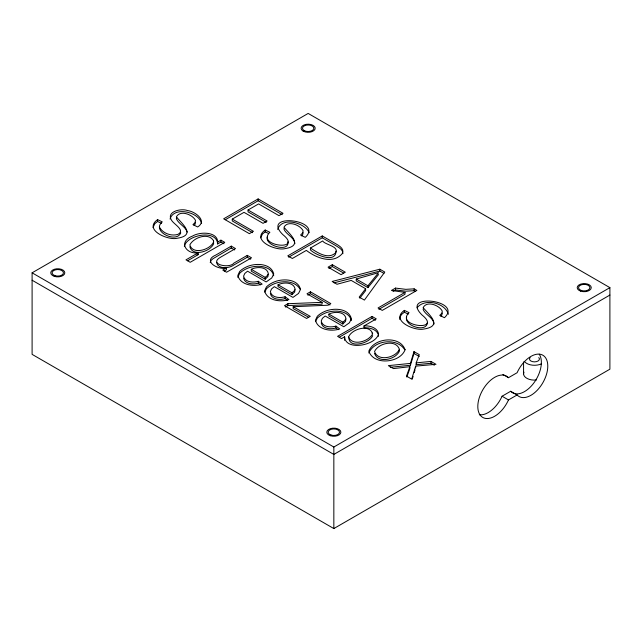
<?xml version="1.0" encoding="UTF-8"?>
<svg xmlns="http://www.w3.org/2000/svg" width="642" height="642" viewBox="0 0 642 642"><rect width="100%" height="100%" fill="white"/><g stroke="black" fill="none" stroke-linecap="round" stroke-linejoin="round"><path stroke-width="0.96" d="M213.593 242.708L213.593 243.88C210.183 251.712 192.664 256.993 189.847 246.745M170.074 219.05C173.773 205.873 199.253 212.053 201.612 223.504M277.689 229.451C281.533 216.418 304.934 222.477 309.195 232.717M342.924 253.694C343.141 249.353 338.318 247.314 335.252 245.308L322.252 237.805L288.643 257.209M378.387 336.352C379.912 328.56 370.217 325.221 363.974 325.967L363.974 327.821C369.319 327.484 376.308 329.001 378.363 334.594C374.88 345.749 345.292 350.981 344.626 336.785L341.504 338.591L337.572 336.328L372.039 316.426L376.276 318.873L363.974 325.967M210.231 262.642L210.961 260.572L212.975 258.702L231.28 247.981L234.667 249.939M344.473 340.348L344.626 336.785M223.986 243.767L220.936 242.01L217.598 243.936C219.412 231.361 200.288 231.425 192.688 235.991C177.73 241.601 186.044 254.569 198.201 252.796L198.201 254.649L187.608 260.764M217.598 243.936C216.932 229.098 186.918 234.779 184.342 246.263M195.513 222.252L194.975 224.507L194.101 225.519M303.128 232.653L302.591 234.916L301.716 235.919M442.282 312.999L441.752 315.254L440.877 316.265M159.385 226.963C162.546 233.343 171.342 236.513 178.027 234.322C185.578 230.277 173.99 224.339 171.711 220.495C165.556 211.627 181.373 208.016 187.504 210.568C194.711 211.29 207.831 220.704 197.664 226.963L192.961 224.628L194.975 222.662L195.513 220.399C192.552 214.412 179.937 209.661 176.357 216.916C183.251 224.836 196.051 235.437 176.911 238.318C167.915 240.477 143.158 229.812 157.579 219.62L162.257 221.883C150.966 231.353 176.486 243.719 180.771 232.821M284.069 228.464L283.973 229.17C286.372 234.852 294.205 237.155 294.911 243.655M216.595 262.345C217.831 269.48 229.25 268.525 233.913 264.953L247.29 257.225L250.677 259.183M153.021 227.477L154.85 223.633L157.579 221.474L157.579 219.62M260.636 237.877L262.466 234.033L265.194 231.874L265.194 230.021L269.873 232.284C255.725 246.143 303.843 251.592 282.881 234.659C260.034 212.277 324.443 219.508 305.279 237.363L300.576 235.028L302.591 233.062L303.128 230.799C300.167 224.812 287.552 220.062 283.973 227.316C290.866 235.237 303.666 245.838 284.526 248.719C275.53 250.878 250.773 240.212 265.194 230.021M348.863 337.556C348.879 349.16 369.88 343.221 372.689 335.678M390.256 367.296L410.431 365.258L410.431 363.404L413.986 351.615L419.274 354.665L416.193 362.874L416.193 364.728L430.959 363.268L434.329 365.21M410.431 365.258L413.986 353.461L413.986 351.615M416.193 362.874L430.959 361.414L436.014 364.327L415.631 366.133L411.707 379.125L406.506 376.124L409.869 366.694L393.458 368.596L388.33 365.635L410.431 363.404M412.26 379.125L413.103 376.34M414.226 372.625L415.069 369.848M237.797 277.328L239.667 273.323A27.55 15.906 0 0 1 246.889 268.573C255.38 264.713 271.012 264.913 273.741 275.779M264.801 292.102L266.446 288.788A27.55 15.906 0 0 1 273.669 284.037C282.103 280.353 295.208 280.442 300.199 289.365M315.655 321.457L317.3 318.151A27.55 15.906 0 0 1 324.523 313.4C333.013 309.532 348.646 309.733 351.375 320.599M368.829 352.996C374.238 340.011 397.061 337.531 404.693 349.657M406.835 377.047L409.869 368.548L409.869 366.694M176.727 217.389L176.357 218.77C178.789 224.114 185.329 226.417 187.223 232.099M423.503 308.136L423.134 309.516C425.534 315.198 433.366 317.501 434.072 324.001M416.193 364.728L416.473 364.078M267.513 236.529C263.541 245.38 289.935 253.068 287.841 241.737M406.675 316.867C403.609 325.711 426.448 333.046 427.379 322.814M417.067 307.791C424.739 297.864 445.018 302.735 448.389 314.251M365.627 288.74L359.207 297.085L364.407 300.087L384.767 272.048L379.855 269.207L332.147 281.469L336.994 284.262L351.214 280.418L365.627 288.74L365.627 290.593L359.793 298.185M367.93 287.632L367.93 285.778L378.579 272.657L356.246 279.037L356.246 280.891L367.93 287.632L378.579 274.511M265.21 279.214L265.21 277.36L267.249 275.667L268.332 273.709C267.152 266.446 256.527 266.558 251.263 269.311L251.263 271.165L265.21 279.214L267.891 276.574L268.26 274.327M291.99 294.678L291.99 292.824L294.028 291.131L295.111 289.173C293.932 281.902 283.307 282.023 278.042 284.775L278.042 286.629L291.99 294.678L294.67 292.03L295.039 289.783M342.844 324.033L342.844 322.18L344.882 320.486L345.966 318.528C344.786 311.266 334.161 311.378 328.897 314.131L328.897 315.984L342.844 324.033L345.524 321.393L345.894 319.146M404.348 310.367C389.935 320.559 414.692 331.224 423.688 329.065C442.828 326.184 430.02 315.575 423.134 307.662C426.713 300.408 439.329 305.151 442.282 311.145L441.752 313.4L439.738 315.374L444.433 317.71C463.604 299.846 399.196 292.624 422.043 314.997C443.004 331.938 394.886 326.481 409.026 312.63L404.348 310.367L404.348 312.221L401.627 314.379L400.046 316.883L399.797 319.539M32.1 272.818L308.16 113.433L609.9 287.64L609.9 369.182L333.84 528.567L32.1 354.36L32.1 272.818L333.84 447.025L609.9 287.64M266.253 222.357L248.053 211.852L248.053 209.998L258.606 203.907L278.965 215.656L283.034 213.313L258.116 198.924L223.649 218.826L249.369 233.672L253.438 231.321L232.276 219.107L232.276 220.96L252.587 232.685M225.374 219.684L258.116 200.777L282.175 214.669M232.276 219.107L244.008 212.333L263.076 223.344L267.12 221.008L248.053 209.998M198.201 252.796L185.979 259.85L190.209 262.297L224.748 242.355L220.936 240.156L217.598 242.082M226.441 267.931L222.774 270.049L226.554 272.232L251.528 257.819L247.29 255.372L233.913 263.1C229.619 268.942 208.024 264.327 220.543 257.217L235.51 248.574L231.28 246.127L215.808 255.059C201.909 260.965 218.408 270.434 226.441 267.931L226.441 269.784L224.235 271.052M322.252 235.951L287.785 255.853L292.343 258.485L306.354 250.396C315.92 257.755 332.813 264.729 342.25 253.582C344.931 248.743 338.671 245.453 335.252 243.462L322.252 235.951L322.252 237.805M310.423 248.045L322.741 240.935C324.082 244.554 340.035 246.287 335.437 252.996C327.693 259.882 317.236 252.33 310.423 248.045L310.423 249.898C314.749 254.521 335.822 263.982 336.023 251.191M332.315 264.705L328.062 267.16L341.062 274.664L345.316 272.208L332.315 264.705L332.315 266.558L343.582 273.059M328.913 268.517L332.315 266.558M285.369 307.053L287.945 305.56L322.083 304.204L322.083 302.35L287.945 303.706L284.51 305.688L306.611 318.448L310.255 316.346L293.161 306.724L293.161 308.577L308.601 317.244M293.161 306.724L328.03 305.215L330.823 303.602L310.415 291.821L306.988 293.803L322.083 302.35M307.847 295.159L310.415 293.675L329.972 304.966M405.006 292.391L378.042 307.959L382.271 310.407L416.883 290.425L414.154 288.852L405.784 289.341L395.536 288.089L391.443 290.449L405.006 292.391L405.006 294.245L378.884 309.332M393.081 291.364L395.536 289.943L405.784 291.195L414.154 290.706L415.518 291.492M339.297 337.186L372.039 318.28L375.426 320.238M609.9 295.055L333.84 454.432L32.1 280.225M508.488 377.697L517.107 372.721A23.834 13.763 -60 0 1 542.129 354.849A23.834 13.763 -60 0 1 542.129 383.94A23.834 13.763 -60 0 1 517.107 394.958L508.488 399.934A23.834 13.763 -60 0 1 483.466 417.806A23.834 13.763 -60 0 1 483.466 388.715A23.834 13.763 -60 0 1 508.488 377.697L502.871 374.455M479.325 414.756A23.834 13.763 -60 0 0 502.068 396.226L510.687 391.259A23.834 13.763 -60 0 0 533.43 383.515A23.834 13.763 -60 0 0 539.248 354.199M334.057 282.825L379.855 271.06L383.948 273.428M258.317 281.284C253.293 282.857 244.907 282.4 243.575 276.164L244.779 273.476L247.547 271.189L266.173 281.934L271.775 277.962L273.741 273.925C271.012 263.06 255.38 262.859 246.889 266.719A27.55 15.906 0 0 0 239.667 271.478L237.797 275.474C240.413 285.249 253.775 286.958 262.153 284.125L258.317 281.284L258.317 283.138L260.62 284.839M258.317 283.138C253.293 284.711 244.907 284.254 243.575 278.018M285.096 296.748C280.072 298.313 271.686 297.856 270.354 291.628L271.558 288.94L274.327 286.645L292.953 297.398L298.554 293.418L300.52 289.39C297.792 278.516 282.159 278.323 273.669 282.183A27.55 15.906 0 0 0 266.446 286.934L264.576 290.938C267.184 300.705 280.554 302.414 288.932 299.581L285.096 296.748L285.096 298.602L287.399 300.304M285.096 298.602C280.072 300.167 271.686 299.71 270.354 293.482M335.951 326.104C330.919 327.677 322.541 327.219 321.209 320.992L322.412 318.296L325.181 316.008L343.807 326.754L349.409 322.782L351.375 318.753C348.646 307.879 333.013 307.678 324.523 311.547A27.55 15.906 0 0 0 317.3 316.297L315.423 320.294C318.039 330.068 331.408 331.778 339.787 328.945L335.951 326.104L335.951 327.958L338.254 329.659M335.951 327.958C330.919 329.531 322.541 329.073 321.209 322.846M196.917 254.705L198.201 254.649M265.194 231.874L268.308 233.383M404.348 312.221L408.248 314.107M157.579 221.474L161.471 223.36M356.246 279.037L367.93 285.778M510.687 391.259L517.107 394.958M502.068 396.226L508.488 399.934M413.986 353.461L419.274 356.519M251.263 269.311L265.21 277.36M278.042 284.775L291.99 292.824M328.897 314.131L342.844 322.18M371.959 332.997L372.32 333.487M374.543 353.405C377.889 363.749 395.673 359.689 399.38 351.182L399.26 349.954M523.567 361.96L523.567 373.821M430.959 361.414L430.959 363.268M415.631 366.133L415.631 367.986M414.154 288.852L414.154 290.706M395.536 288.089L395.536 289.943M379.855 269.207L379.855 271.06M372.039 316.426L372.039 318.28M333.84 447.025L333.84 528.567M310.415 291.821L310.415 293.675M287.945 303.706L287.945 305.56M258.116 198.924L258.116 200.777M247.29 255.372L247.29 257.225M231.28 246.127L231.28 247.981M220.936 240.156L220.936 242.01M536.359 380.016A10.898 6.292 0 0 1 523.944 372.191M541.471 363.813A10.898 6.292 0 0 1 525.028 362.136M538.79 357.554A4.992 2.881 0 0 1 534.465 361.879A4.992 2.881 0 0 1 530.14 357.554M213.593 240.854L213.593 242.026C210.183 249.858 192.664 255.139 189.847 244.891C193.627 237.371 208.762 232.131 213.593 240.854M348.574 337.074C352.514 346.528 368.869 341.512 372.689 333.824C369.64 323.632 351.559 328.945 348.574 337.074M405.086 349.721C400.215 363.035 373.692 365.763 368.829 351.142C374.053 337.74 399.99 335.172 405.086 349.721M399.38 349.328C395.673 357.835 377.889 361.895 374.543 351.551C378.298 343.061 396.034 338.976 399.38 349.328M304.147 130.575A5.674 3.274 0 0 0 313.641 129.106A5.674 3.274 0 0 0 306.691 125.094A5.674 3.274 0 0 0 304.147 130.575M54.939 275.651A5.674 3.274 0 0 0 63.454 272.818A5.674 3.274 0 0 0 54.939 269.977A5.674 3.274 0 0 0 54.939 275.651M581.379 290.481A5.674 3.274 0 0 0 589.894 287.64A5.674 3.274 0 0 0 581.379 284.799A5.674 3.274 0 0 0 581.379 290.481M330.999 435.035A5.674 3.274 0 0 0 339.514 432.194A5.674 3.274 0 0 0 330.999 429.362A5.674 3.274 0 0 0 330.999 435.035M330.325 435.717A7.038 4.061 0 0 0 340.878 432.194A7.038 4.061 0 0 0 330.325 428.679A7.038 4.061 0 0 0 330.325 435.717M303.185 131.129A7.038 4.061 0 0 0 314.957 129.307A7.038 4.061 0 0 0 306.338 124.331A7.038 4.061 0 0 0 303.185 131.129M54.265 276.333A7.038 4.061 0 0 0 64.818 272.818A7.038 4.061 0 0 0 54.265 269.295A7.038 4.061 0 0 0 54.265 276.333M580.705 291.155A7.038 4.061 0 0 0 591.258 287.64A7.038 4.061 0 0 0 580.705 284.125A7.038 4.061 0 0 0 580.705 291.155"/></g></svg>
